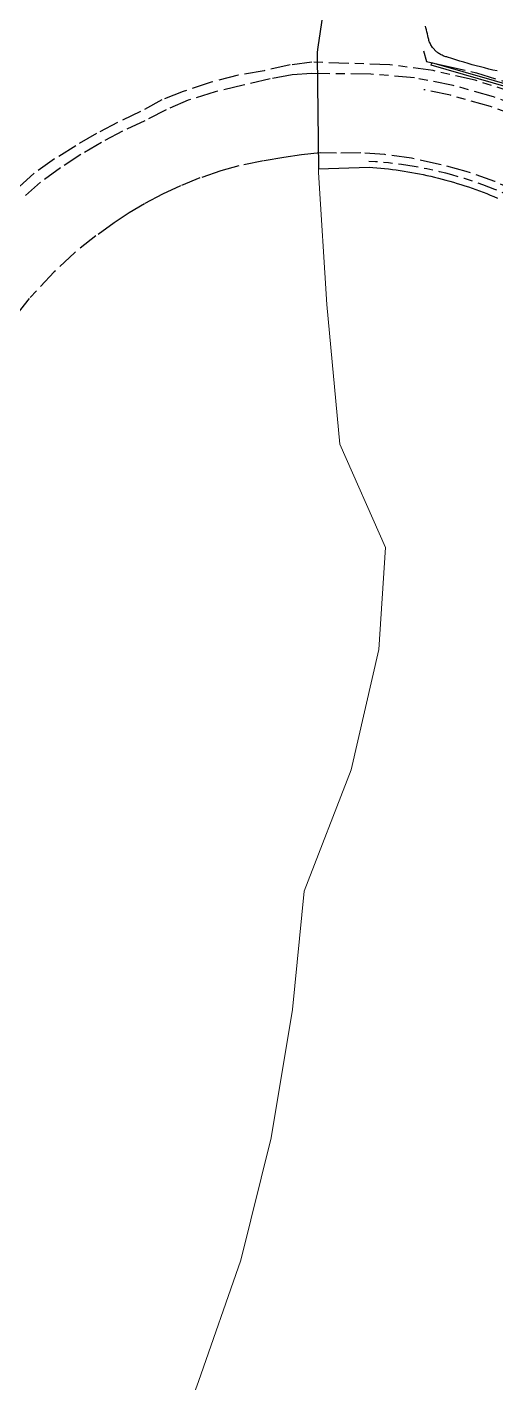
# Model space of a CAD drawing. Header units: metres. Extents: x 307322 to 308805, y 6255611 to 6257083.
# Drawn here: x 307984.6 to 308078.4, y 6256100.2 to 6256371.3 of the extents above; entities that cross this region are included whole.
import ezdxf

# ---------------------------------------------------------------- set-up
doc = ezdxf.new("R2010")
doc.units = ezdxf.units.M
doc.linetypes.add('Cable Exist UG', pattern=[8.2, 4, -1.2, 1.8, -1.2])
doc.layers.add('Cadastre Land Parcels_SP_EXT', color=9, linetype='Continuous', lineweight=5)
for name, color, linetype in [('Duct_SP_EXT', 7, 'Continuous'), ('Mains_HV_EXT', 7, 'Continuous'), ('Mains_HV_MOD', 3, 'Continuous'), ('Mains_SL_EXT', 7, 'Continuous')]:
    doc.layers.add(name, color=color, linetype=linetype)
doc.layers.add('Features_HIDE', color=1, linetype='Continuous', plot=False)

msp = doc.modelspace()

# ---------------------------------------------------------------- linework, layer by layer
at = {"layer": 'Cadastre Land Parcels_SP_EXT', "linetype": 'Continuous'}
for points in [[(308064.25, 6256371.47), (308064.37, 6256371.09), (308064.47, 6256370.71), (308064.58, 6256370.32), (308064.67, 6256369.94), (308064.76, 6256369.55), (308064.83, 6256369.16), (308064.87, 6256368.97), (308064.92, 6256368.78), (308064.98, 6256368.6), (308065.04, 6256368.41), (308065.11, 6256368.23), (308065.19, 6256368.05), (308065.27, 6256367.88), (308065.37, 6256367.7), (308065.46, 6256367.54), (308065.57, 6256367.37), (308065.68, 6256367.21), (308065.8, 6256367.06), (308065.92, 6256366.91), (308066.05, 6256366.76), (308066.18, 6256366.62), (308066.32, 6256366.48), (308066.47, 6256366.35), (308066.62, 6256366.23), (308066.77, 6256366.11), (308066.93, 6256366), (308067.09, 6256365.89), (308067.26, 6256365.8), (308067.43, 6256365.7), (308067.61, 6256365.62), (308067.79, 6256365.54), (308067.97, 6256365.47), (308068.15, 6256365.4), (308068.34, 6256365.35), (308068.52, 6256365.3), (308068.71, 6256365.25), (308069.53, 6256364.99), (308070.34, 6256364.72), (308071.16, 6256364.47), (308071.98, 6256364.22), (308072.8, 6256363.98), (308073.63, 6256363.75), (308074.45, 6256363.52), (308075.28, 6256363.3), (308076.11, 6256363.09), (308076.94, 6256362.88), (308077.77, 6256362.68), (308078.61, 6256362.49)], [(308078.69, 6256337.06), (308077.97, 6256337.37), (308077.25, 6256337.67), (308076.53, 6256337.96), (308075.8, 6256338.24), (308075.07, 6256338.52), (308074.33, 6256338.79), (308073.6, 6256339.05), (308072.86, 6256339.3), (308072.12, 6256339.55), (308071.37, 6256339.79), (308070.63, 6256340.02), (308069.88, 6256340.24), (308069.13, 6256340.46), (308068.38, 6256340.67), (308067.62, 6256340.87), (308066.86, 6256341.07), (308066.11, 6256341.25), (308065.35, 6256341.43), (308064.58, 6256341.6), (308063.82, 6256341.77), (308063.05, 6256341.92), (308062.29, 6256342.07), (308061.52, 6256342.21), (308060.75, 6256342.34), (308059.98, 6256342.47), (308059.2, 6256342.59), (308058.43, 6256342.7), (308057.66, 6256342.8), (308056.88, 6256342.89), (308056.1, 6256342.98), (308055.33, 6256343.06), (308054.55, 6256343.13), (308053.77, 6256343.19), (308052.99, 6256343.25), (308042.88, 6256342.91), (308042.89, 6256342.21), (308044.56, 6256315.8), (308047.16, 6256287.84), (308056.27, 6256267.19), (308054.93, 6256246.82), (308049.39, 6256222.74), (308040.03, 6256198.49), (308037.69, 6256174.85), (308033.42, 6256149.16), (308027.33, 6256124.68), (308018.83, 6256100.43), (308010.38, 6256077.12)]]:
    msp.add_lwpolyline(points, dxfattribs=at)
at = {"layer": 'Duct_SP_EXT'}
for p, q in [((308065.54, 6256364.14), (308065.47, 6256363.91)), ((308085.68, 6256358.33), (308065.54, 6256364.14)), ((308065.41, 6256363.68), (308065.47, 6256363.91)), ((308085.5, 6256357.88), (308065.41, 6256363.68))]:
    msp.add_line(p, q, dxfattribs=at)
at = {"layer": 'Features_HIDE', "linetype": 'Continuous'}
for points in [[(308045.38, 6256385.25), (308042.72, 6256367.22), (308042.57, 6256366.23), (308042.58, 6256365.52), (308042.88, 6256342.91), (308052.99, 6256343.25), (308053.77, 6256343.19), (308054.55, 6256343.13), (308055.33, 6256343.06), (308056.1, 6256342.98), (308056.88, 6256342.89), (308057.66, 6256342.8), (308058.43, 6256342.7), (308059.2, 6256342.59), (308059.98, 6256342.47), (308060.75, 6256342.34), (308061.52, 6256342.21), (308062.29, 6256342.07), (308063.05, 6256341.92), (308063.82, 6256341.77), (308064.58, 6256341.6), (308065.35, 6256341.43), (308066.11, 6256341.25), (308066.86, 6256341.07), (308067.62, 6256340.87), (308068.38, 6256340.67), (308069.13, 6256340.46), (308069.88, 6256340.24), (308070.63, 6256340.02), (308071.37, 6256339.79), (308072.12, 6256339.55), (308072.86, 6256339.3), (308073.6, 6256339.05), (308074.33, 6256338.79), (308075.07, 6256338.52), (308075.8, 6256338.24), (308076.53, 6256337.96), (308077.25, 6256337.67), (308077.97, 6256337.37), (308078.69, 6256337.06)], [(308078.61, 6256362.49), (308077.77, 6256362.68), (308076.94, 6256362.88), (308076.11, 6256363.09), (308075.28, 6256363.3), (308074.45, 6256363.52), (308073.63, 6256363.75), (308072.8, 6256363.98), (308071.98, 6256364.22), (308071.16, 6256364.47), (308070.34, 6256364.72), (308069.53, 6256364.99), (308068.71, 6256365.25), (308068.52, 6256365.3), (308068.34, 6256365.35), (308068.15, 6256365.4), (308067.97, 6256365.47), (308067.79, 6256365.54), (308067.61, 6256365.62), (308067.43, 6256365.7), (308067.26, 6256365.8), (308067.09, 6256365.89), (308066.93, 6256366), (308066.77, 6256366.11), (308066.62, 6256366.23), (308066.47, 6256366.35), (308066.32, 6256366.48), (308066.18, 6256366.62), (308066.05, 6256366.76), (308065.92, 6256366.91), (308065.8, 6256367.06), (308065.68, 6256367.21), (308065.57, 6256367.37), (308065.46, 6256367.54), (308065.37, 6256367.7), (308065.27, 6256367.88), (308065.19, 6256368.05), (308065.11, 6256368.23), (308065.04, 6256368.41), (308064.98, 6256368.6), (308064.92, 6256368.78), (308064.87, 6256368.97), (308064.83, 6256369.16), (308064.76, 6256369.55), (308064.67, 6256369.94), (308064.58, 6256370.32), (308064.47, 6256370.71), (308064.37, 6256371.09), (308064.25, 6256371.47)]]:
    msp.add_lwpolyline(points, dxfattribs=at)
at = {"layer": 'Mains_HV_EXT', "linetype": 'Cable Exist UG'}
for points in [[(308082.43, 6256358), (308074.19, 6256360.64), (308065.79, 6256362.56), (308057.11, 6256363.74), (308041.54, 6256364.25), (308041.54, 6256364.25), (308037.23, 6256363.69), (308032, 6256362.55), (308026.79, 6256361.62), (308021.4, 6256360.23), (308015.8, 6256358.38), (308011.52, 6256356.74), (308007.24, 6256354.37), (308002.62, 6256352.2), (307998.44, 6256349.98), (307994.28, 6256347.55), (307990.06, 6256344.89), (307985.95, 6256342.05), (307982.11, 6256338.54)], [(308085.31, 6256352.38), (308077.29, 6256355.42), (308069.28, 6256357.63), (308063.95, 6256358.74)], [(308085.65, 6256336.94), (308078.17, 6256340.37), (308072.44, 6256342.41), (308067.11, 6256343.81), (308061.49, 6256345.06), (308056.12, 6256345.78), (308051.31, 6256346.15), (308046.5, 6256346.07), (308043.22, 6256346.09), (308039.48, 6256345.71), (308039.48, 6256345.71), (308035.92, 6256345.19), (308031.83, 6256344.49), (308026.92, 6256343.49), (308023.31, 6256342.49), (308019.15, 6256341.1), (308015.25, 6256339.55), (308011.62, 6256337.85), (308008.05, 6256335.95), (308004.95, 6256334.15), (308002, 6256332.15), (307998.32, 6256329.51), (307994.03, 6256326.14), (307990, 6256322.31), (307984.99, 6256317), (307981.87, 6256313.1)]]:
    msp.add_lwpolyline(points, dxfattribs=at)
at = {"layer": 'Mains_HV_MOD', "linetype": 'Cable Exist UG'}
msp.add_lwpolyline([(308085.92, 6256354.31), (308077.91, 6256357.33), (308069.83, 6256359.6), (308062.05, 6256361.11), (308053.36, 6256361.86), (308041.54, 6256361.98), (308041.54, 6256361.98), (308037.57, 6256361.7), (308033.17, 6256360.92), (308027.8, 6256359.68), (308022.2, 6256358.31), (308016.78, 6256356.63), (308012.4, 6256354.73), (308008.11, 6256352.53), (308003.64, 6256350.44), (307999.46, 6256348.21), (307995.34, 6256345.78), (307991.26, 6256343.13), (307987.24, 6256340.25), (307983.47, 6256336.92)], dxfattribs=at)
at = {"layer": 'Mains_SL_EXT', "linetype": 'Cable Exist UG'}
msp.add_lwpolyline([(308063.9, 6256366.5), (308064.49, 6256364.37), (308064.49, 6256364.37), (308068.29, 6256363.54), (308074.5, 6256362.13), (308081.74, 6256359.85), (308088.78, 6256357.03), (308095.56, 6256353.71), (308102.14, 6256349.85), (308103.96, 6256348.04)], dxfattribs=at)
msp.add_lwpolyline([(308102.01, 6256324.11), (308100.05, 6256325.38), (308100.05, 6256325.38, 0.027231), (308093, 6256330.91), (308093, 6256330.91), (308092.99, 6256330.92), (308092.98, 6256330.93), (308092.98, 6256330.93, 0.130521), (308054.29, 6256344.35), (308054.29, 6256344.35), (308052.94, 6256344.42)], format="xyb", dxfattribs=at)

doc.saveas('drawing.dxf')
